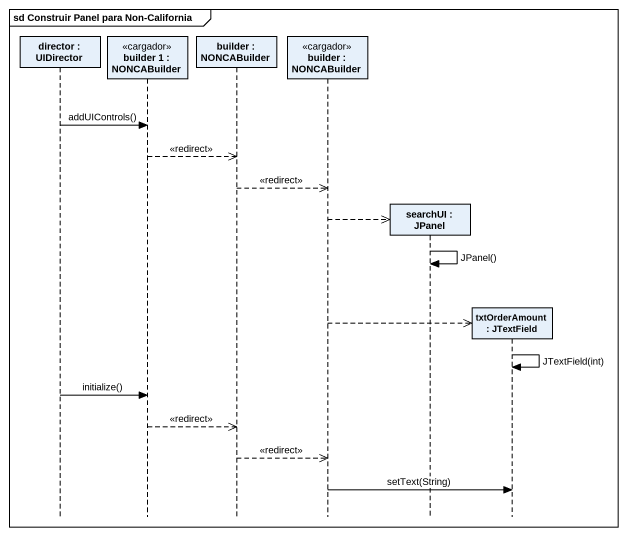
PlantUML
@startuml
mainframe sd Construir Panel para Non-California
hide footbox
participant "director : UIDirector" as director
participant "builder 1 : NONCABuilder" as builder_1 <<cargador>>
participant "builder : NONCABuilder" as builder
participant "builder : NONCABuilder" as builder_2 <<cargador>>
participant "searchUI : JPanel" as searchUI
participant "txtOrderAmount : JTextField" as txtOrderAmount

director -> builder_1 : addUIControls()
builder_1 -->> builder : <<redirect>>
builder -->> builder_2 : <<redirect>>
builder_2 -->> searchUI **
searchUI -> searchUI : JPanel()
builder_2 -->> txtOrderAmount **
txtOrderAmount -> txtOrderAmount : JTextField(int)
director -> builder_1 : initialize()
builder_1 -->> builder : <<redirect>>
builder -->> builder_2 : <<redirect>>
builder_2 -> txtOrderAmount : setText(String)
@enduml
